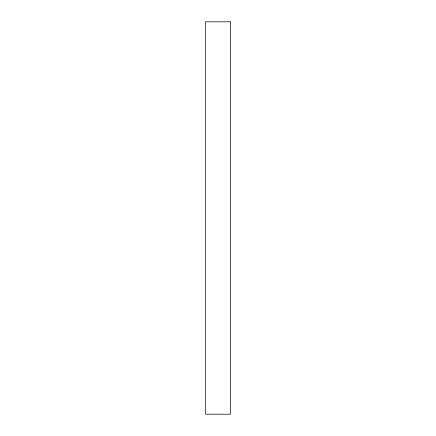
<?xml version="1.0" encoding="UTF-8"?>
<svg xmlns="http://www.w3.org/2000/svg" width="436" height="436" viewBox="0 0 436 436"><rect width="100%" height="100%" fill="white"/><g stroke="black" fill="none" stroke-linecap="round" stroke-linejoin="round"><path stroke-width="0.65" d="M230.459 21.8L205.541 21.8L205.541 414.2L230.459 414.2L230.459 21.8"/></g></svg>
